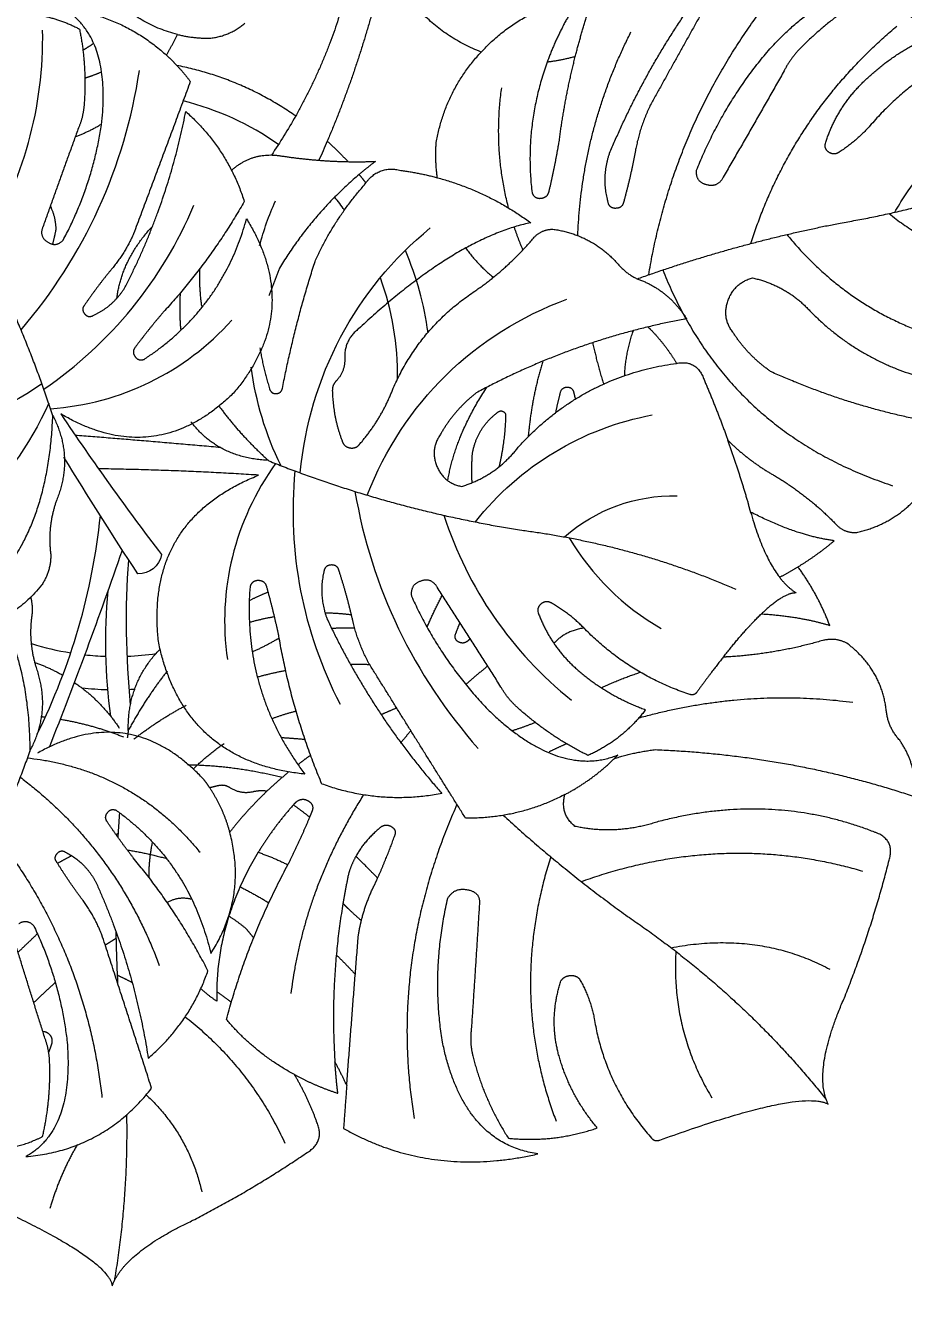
# Model space of a CAD drawing. Header units: inches. Extents: x 17146 to 31738, y -8920 to -2452.
# Drawn here: x 28610.19 to 28618.19, y -5339.92 to -5328.21 of the extents above; entities that cross this region are included whole.
import ezdxf

# ---------------------------------------------------------------- set-up
doc = ezdxf.new("R2010")
doc.units = ezdxf.units.IN
doc.header["$LTSCALE"] = 25
doc.header["$MEASUREMENT"] = 0
doc.header["$PDMODE"] = 3
doc.layers.get('Defpoints').update_dxf_attribs({"color": 251})
for name, color, linetype, lineweight in [('Dim-external', 151, 'Continuous', 9), ('Hatch', 253, 'Continuous', 13), ('plants', 105, 'Continuous', 18)]:
    doc.layers.add(name, color=color, linetype=linetype, lineweight=lineweight)
doc.styles.add('int text 1in-8ft', font='trebuc.ttf', dxfattribs={"height": 7})
doc.dimstyles.new('dim 1in-8ft', dxfattribs={"dimtxt": 7, "dimasz": 2, "dimexe": 6, "dimexo": 6, "dimgap": 1, "dimtad": 1, "dimdec": 0, "dimzin": 0, "dimdsep": 46, "dimlunit": 4, "dimtxsty": 'int text 1in-8ft', "dimblk": 'DOT', "dimcen": 4, "dimdle": 6, "dimclrt": 7, "dimadec": 0, "dimazin": 0, "dimtfac": 1, "dimtdec": 0, "dimtofl": 0, "dimtmove": 0, "dimatfit": 3, "dimfxl": 6, "dimfxlon": 1, "dimtolj": 1, "dimtzin": 0, "dimarcsym": 0})
doc.dimstyles.new('dim 1in-8ft c-c', dxfattribs={"dimtxt": 7, "dimasz": 2, "dimexe": 6, "dimexo": 6, "dimgap": 1, "dimtad": 1, "dimdec": 0, "dimzin": 0, "dimdsep": 46, "dimlunit": 4, "dimtxsty": 'int text 1in-8ft', "dimblk": 'DOT', "dimcen": 4, "dimdle": 6, "dimclrt": 7, "dimadec": 0, "dimazin": 0, "dimtfac": 1, "dimtdec": 0, "dimtofl": 0, "dimtmove": 0, "dimatfit": 3, "dimfxl": 6, "dimfxlon": 1, "dimtolj": 1, "dimtzin": 0, "dimarcsym": 0})

# ---------------------------------------------------------------- blocks, each defined once
blk = doc.blocks.new('Monstera_86')
at = {"layer": 'plants'}
for points, degree in [([(0.73854, 1.358), (0.73013, 1.33524), (0.68339, 1.31327)], 2), ([(0.72874, 1.24091), (0.72766, 1.29832), (0.73717, 1.35482)], 2), ([(0.82054, 1.30327), (0.74178, 1.3393), (0.73854, 1.358)], 2), ([(0.68339, 1.31327), (0.64281, 1.29249), (0.60518, 1.26686)], 2), ([(0.76231, 1.26133), (0.77442, 1.28208), (0.78114, 1.30517)], 2), ([(0.71527, 1.22748), (0.68605, 1.25495), (0.67728, 1.2938)], 2), ([(0.58038, 1.25043), (0.52068, 1.28448), (0.44745, 1.26788)], 2), ([(0.44745, 1.26788), (0.49857, 1.26051), (0.51272, 1.19145)], 2), ([(0.60518, 1.26686), (0.59302, 1.2595), (0.59857, 1.24631)], 2), ([(0.79752, 1.2697), (0.74475, 1.26537), (0.71158, 1.22298)], 2), ([(0.76936, 1.19136), (0.76461, 1.2512), (0.79752, 1.2697)], 2), ([(0.81537, 1.2647), (0.8, 1.26299), (0.78613, 1.25599)], 2), ([(0.3642, 1.25846), (0.26692, 1.22322), (0.249, 1.2339)], 2), ([(0.36973, 1.25714), (0.36765, 1.2595), (0.3642, 1.25846)], 2), ([(0.40896, 1.17518), (0.40157, 1.22131), (0.36973, 1.25714)], 2), ([(0.46767, 1.25713), (0.43689, 1.26032), (0.40686, 1.25015)], 2), ([(0.49203, 1.2007), (0.48457, 1.23075), (0.46767, 1.25713)], 2), ([(0.68868, 1.17406), (0.64401, 1.20918), (0.62048, 1.26062)], 2), ([(0.78613, 1.25599), (0.7802, 1.23032), (0.78139, 1.20397)], 2), ([(0.40686, 1.25015), (0.42603, 1.2273), (0.43353, 1.19917)], 2), ([(0.5782, 1.22114), (0.5793, 1.23578), (0.58038, 1.25043)], 2), ([(0.43876, 1.06467), (0.46808, 1.15787), (0.43503, 1.24554)], 2), ([(0.50285, 1.02886), (0.54997, 1.13528), (0.53206, 1.24365)], 2), ([(0.59857, 1.24631), (0.60464, 1.22922), (0.61397, 1.21362)], 2), ([(0.249, 1.2339), (0.26013, 1.21139), (0.23747, 1.15994)], 2), ([(0.38614, 1.10546), (0.30734, 1.15898), (0.25038, 1.2306)], 2), ([(0.35317, 1.1294), (0.35625, 1.18336), (0.32857, 1.22948)], 2), ([(0.81789, 1.04996), (0.75673, 1.12896), (0.74553, 1.22925)], 2), ([(0.5782, 1.22114), (0.57437, 1.17002), (0.57027, 1.1189)], 2), ([(0.58625, 1.20498), (0.58208, 1.21299), (0.5782, 1.22114)], 2), ([(0.61397, 1.21362), (0.59993, 1.22125), (0.58431, 1.2264)], 2), ([(0.58431, 1.2264), (0.58553, 1.21573), (0.58625, 1.20498)], 2), ([(0.71158, 1.22298), (0.72845, 1.17048), (0.74561, 1.11807)], 2), ([(0.61397, 1.21362), (0.64142, 1.19871), (0.66039, 1.17597)], 2), ([(0.58078, 1.09665), (0.58984, 1.15104), (0.58625, 1.20498)], 2), ([(0.78139, 1.20397), (0.78174, 1.19614), (0.78451, 1.18883)], 2), ([(0.43353, 1.19917), (0.4399, 1.17469), (0.43173, 1.14953)], 2), ([(0.49301, 1.18245), (0.49425, 1.19177), (0.49203, 1.2007)], 2), ([(0.7139, 1.20241), (0.68548, 1.1783), (0.67308, 1.14265)], 2), ([(0.74993, 1.08166), (0.7236, 1.13941), (0.7139, 1.20241)], 2), ([(0.78195, 1.19849), (0.7808, 1.19558), (0.77984, 1.19261)], 2), ([(0.51272, 1.19145), (0.52066, 1.14271), (0.50909, 1.09308)], 2), ([(0.79217, 1.11193), (0.77411, 1.14963), (0.76936, 1.19136)], 2), ([(0.77984, 1.19261), (0.77868, 1.18903), (0.78134, 1.18629)], 2), ([(0.78134, 1.18629), (0.78323, 1.18436), (0.78592, 1.18435)], 2), ([(0.78451, 1.18883), (0.79527, 1.1547), (0.80588, 1.12051)], 2), ([(0.4875, 1.09712), (0.49014, 1.13978), (0.49301, 1.18245)], 2), ([(0.41849, 1.14918), (0.41166, 1.16147), (0.40896, 1.17518)], 2), ([(0.66039, 1.17597), (0.64603, 1.12153), (0.61845, 1.07018)], 2), ([(0.23747, 1.15994), (0.21917, 1.11406), (0.20734, 1.06703)], 2), ([(0.6387, 1.06165), (0.66832, 1.11042), (0.66708, 1.16352)], 2), ([(0.6671, 1.15683), (0.66199, 1.16038), (0.65713, 1.16426)], 2), ([(0.66708, 1.16352), (0.67284, 1.15949), (0.67799, 1.15488)], 2), ([(0.77743, 1.15076), (0.78503, 1.15735), (0.79218, 1.16443)], 2), ([(0.5667, 1.02229), (0.60753, 1.08693), (0.61641, 1.15825)], 2), ([(0.73512, 1.14557), (0.72998, 1.14795), (0.72496, 1.15058)], 2), ([(0.73604, 1.11569), (0.73579, 1.13337), (0.73484, 1.15105)], 2), ([(0.79487, 0.9924), (0.82491, 1.07672), (0.87244, 1.15207)], 2), ([(0.35646, 1.12686), (0.29712, 1.11552), (0.24793, 1.14151)], 2), ([(0.42489, 1.14588), (0.42038, 1.14576), (0.41849, 1.14918)], 2), ([(0.43173, 1.14953), (0.42941, 1.146), (0.42489, 1.14588)], 2), ([(0.58531, 1.13178), (0.5786, 1.13822), (0.57235, 1.1451)], 2), ([(0.67308, 1.14265), (0.69435, 1.10107), (0.72414, 1.06543)], 2), ([(0.80145, 1.01022), (0.7355, 1.06021), (0.70638, 1.13893)], 2), ([(0.67115, 1.13085), (0.64622, 1.09239), (0.65816, 1.04784)], 2), ([(0.73583, 1.03287), (0.68547, 1.0693), (0.67115, 1.13085)], 2), ([(0.73596, 1.12061), (0.73965, 1.12284), (0.74328, 1.12518)], 2), ([(0.80293, 1.12999), (0.7963, 1.12365), (0.78968, 1.1173)], 2), ([(0.57027, 1.1189), (0.56948, 1.11358), (0.56817, 1.1083)], 2), ([(0.64184, 1.12012), (0.64436, 1.11702), (0.64692, 1.11395)], 2), ([(0.74561, 1.11807), (0.75055, 1.10549), (0.75847, 1.09464)], 2), ([(0.56817, 1.1083), (0.56553, 1.09764), (0.56086, 1.08738)], 2), ([(0.57759, 1.09975), (0.57301, 1.10416), (0.56817, 1.1083)], 2), ([(0.64692, 1.11395), (0.65248, 1.10925), (0.65864, 1.10537)], 2), ([(0.80246, 1.11042), (0.79671, 1.10683), (0.79217, 1.11193)], 2), ([(0.47115, 1.03631), (0.43107, 1.07312), (0.38614, 1.10546)], 2), ([(0.58078, 1.09665), (0.57916, 1.09818), (0.57759, 1.09975)], 2), ([(0.49562, 1.0872), (0.48657, 1.0889), (0.4875, 1.09712)], 2), ([(0.50909, 1.09308), (0.50468, 1.0855), (0.49562, 1.0872)], 2), ([(0.57694, 1.07629), (0.57908, 1.08646), (0.58078, 1.09665)], 2), ([(0.65104, 1.08525), (0.64102, 1.0903), (0.63146, 1.09616)], 2), ([(0.68447, 1.09371), (0.69319, 1.09168), (0.70096, 1.09593)], 2), ([(0.75847, 1.09464), (0.76801, 1.08203), (0.77632, 1.06854)], 2), ([(0.41784, 1.08161), (0.32024, 1.04674), (0.22562, 1.07442)], 2), ([(0.56086, 1.08738), (0.55894, 1.08338), (0.55712, 1.07935)], 2), ([(0.7704, 1.06155), (0.75714, 1.06835), (0.74993, 1.08166)], 2), ([(0.55712, 1.07935), (0.55076, 1.06524), (0.54559, 1.05085)], 2), ([(0.55712, 1.07935), (0.56401, 1.07193), (0.57196, 1.06442)], 2), ([(0.57196, 1.06442), (0.57515, 1.07018), (0.57694, 1.07629)], 2), ([(0.71334, 1.07891), (0.71352, 1.06696), (0.71097, 1.05502)], 2), ([(0.20734, 1.06703), (0.20277, 1.05249), (0.21824, 1.04747)], 2), ([(0.55604, 1.04541), (0.56602, 1.05371), (0.57196, 1.06442)], 2), ([(0.61759, 1.06859), (0.61, 1.05326), (0.60346, 1.03764)], 2), ([(0.61845, 1.07018), (0.61802, 1.06938), (0.61759, 1.06859)], 2), ([(0.6387, 1.06165), (0.62828, 1.06521), (0.61845, 1.07018)], 2), ([(0.72834, 1.05995), (0.71502, 1.06217), (0.70198, 1.06571)], 2), ([(0.72414, 1.06543), (0.73338, 1.05355), (0.74181, 1.04104)], 2), ([(0.76626, 1.06395), (0.77112, 1.06651), (0.77591, 1.06921)], 2), ([(0.77622, 1.06249), (0.7737, 1.0595), (0.7704, 1.06155)], 2), ([(0.77632, 1.06854), (0.77875, 1.06547), (0.77622, 1.06249)], 2), ([(0.61464, 1.02921), (0.62833, 1.04457), (0.6387, 1.06165)], 2), ([(0.79655, 0.99708), (0.72491, 1.005), (0.67851, 1.06165)], 2), ([(0.21824, 1.04747), (0.288, 1.02053), (0.36516, 1.04068)], 2), ([(0.36516, 1.04068), (0.39382, 1.05007), (0.42213, 1.04392)], 2), ([(0.54559, 1.05085), (0.54334, 1.04642), (0.54781, 1.0441)], 2), ([(0.54781, 1.0441), (0.55227, 1.04178), (0.55604, 1.04541)], 2), ([(0.63256, 1.01968), (0.64656, 1.03297), (0.65816, 1.04784)], 2), ([(0.65816, 1.04784), (0.66256, 1.03143), (0.67193, 1.0174)], 2), ([(0.73357, 1.03453), (0.7342, 1.04292), (0.73468, 1.05131)], 2), ([(0.73454, 1.04895), (0.73524, 1.04924), (0.73594, 1.04954)], 2), ([(0.42213, 1.04392), (0.43247, 1.03529), (0.42908, 1.0224)], 2), ([(0.429, 1.02211), (0.46091, 1.03879), (0.49692, 1.0383)], 2), ([(0.49692, 1.0383), (0.53011, 0.98548), (0.56299, 0.93248)], 2), ([(0.60346, 1.03764), (0.60271, 1.03584), (0.60197, 1.03403)], 2), ([(0.60346, 1.03764), (0.6089, 1.03343), (0.61464, 1.02921)], 2), ([(0.74181, 1.04104), (0.74422, 1.03784), (0.74185, 1.03461)], 2), ([(0.60197, 1.03403), (0.5998, 1.02947), (0.60413, 1.0268)], 2), ([(0.60413, 1.0268), (0.60846, 1.02414), (0.61292, 1.0273)], 2), ([(0.61292, 1.0273), (0.61379, 1.02825), (0.61464, 1.02921)], 2), ([(0.74185, 1.03461), (0.73949, 1.03138), (0.73583, 1.03287)], 2), ([(0.18976, 1.02363), (0.18809, 1.00246), (0.20011, 0.985)], 2), ([(0.36711, 0.99144), (0.27435, 0.99518), (0.18976, 1.02363)], 2), ([(0.429, 1.02211), (0.41028, 1.01232), (0.39521, 0.99752)], 2), ([(0.42908, 1.0224), (0.42904, 1.02225), (0.429, 1.02211)], 2), ([(0.51309, 1.02143), (0.55504, 1.02949), (0.5952, 1.01494)], 2), ([(0.59146, 0.90243), (0.5607, 0.96748), (0.51309, 1.02143)], 2), ([(0.61765, 1.00654), (0.62539, 1.01287), (0.63256, 1.01968)], 2), ([(0.64199, 1.02006), (0.63732, 1.01897), (0.63256, 1.01968)], 2), ([(0.65841, 1.0172), (0.65077, 1.02209), (0.64199, 1.02006)], 2), ([(0.5952, 1.01494), (0.61564, 0.96604), (0.62462, 0.91381)], 2), ([(0.68708, 1.00168), (0.65419, 1.00227), (0.62223, 1.01037)], 2), ([(0.66545, 1.0158), (0.66166, 1.01506), (0.65841, 1.0172)], 2), ([(0.67193, 1.0174), (0.66872, 1.0165), (0.66545, 1.0158)], 2), ([(0.67193, 1.0174), (0.67377, 1.01465), (0.67578, 1.01203)], 2), ([(0.67578, 1.01203), (0.72596, 0.95809), (0.78971, 0.99382)], 2), ([(0.6029, 0.99528), (0.6073, 0.99841), (0.61155, 1.00169)], 2), ([(0.64429, 0.87995), (0.64982, 0.95114), (0.60688, 1.00818)], 2), ([(0.60688, 1.00818), (0.68931, 0.99963), (0.70677, 0.91862)], 2), ([(0.68323, 1.00485), (0.6736, 0.99509), (0.66198, 0.98716)], 2), ([(0.39521, 0.99752), (0.38144, 0.99305), (0.36711, 0.99144)], 2), ([(0.37386, 0.96412), (0.38953, 0.98478), (0.41316, 0.99543)], 2), ([(0.48173, 0.96394), (0.43321, 1.01122), (0.39281, 0.99512)], 2), ([(0.39281, 0.99512), (0.394, 0.99633), (0.39521, 0.99752)], 2), ([(0.41316, 0.99543), (0.43985, 0.98228), (0.46188, 0.96226)], 2), ([(0.43981, 0.99278), (0.43396, 0.98998), (0.428, 0.98737)], 2), ([(0.79487, 0.9924), (0.77991, 0.96491), (0.79039, 0.93532)], 2), ([(0.81468, 0.90002), (0.79519, 0.93725), (0.79487, 0.9924)], 2), ([(0.20011, 0.985), (0.20786, 0.97654), (0.20919, 0.96545)], 2), ([(0.57256, 0.81486), (0.5614, 0.88054), (0.53246, 0.94087), (0.48823, 0.99068)], 3), ([(0.53436, 0.9785), (0.5379, 0.98264), (0.5413, 0.98685)], 2), ([(0.54078, 0.98717), (0.54104, 0.98701), (0.5413, 0.98685)], 2), ([(0.62282, 0.98313), (0.61478, 0.98364), (0.60675, 0.98433)], 2), ([(0.72373, 0.98425), (0.7069, 0.97107), (0.68797, 0.96106)], 2), ([(0.72753, 0.97824), (0.72789, 0.98079), (0.72823, 0.98334)], 2), ([(0.7815, 0.98973), (0.76381, 0.94521), (0.74719, 0.90029), (0.73162, 0.85498)], 3), ([(0.46489, 0.97834), (0.45699, 0.97591), (0.44936, 0.97278)], 2), ([(0.70088, 0.93766), (0.71521, 0.95566), (0.72753, 0.97824)], 2), ([(0.72753, 0.97824), (0.72825, 0.94586), (0.70582, 0.92267)], 2), ([(0.73064, 0.98294), (0.75172, 0.97458), (0.77405, 0.9708)], 2), ([(0.76434, 0.94555), (0.74593, 0.95817), (0.73368, 0.97676)], 2), ([(0.78983, 0.9807), (0.76659, 0.93386), (0.75201, 0.88356), (0.7466, 0.83155)], 3), ([(0.37843, 0.96972), (0.30532, 0.94934), (0.23222, 0.95903)], 2), ([(0.54403, 0.96299), (0.54935, 0.96516), (0.55458, 0.96753)], 2), ([(0.6291, 0.97012), (0.6211, 0.96713), (0.61282, 0.96501)], 2), ([(0.73956, 0.96864), (0.74345, 0.94018), (0.74405, 0.91145), (0.74135, 0.88285)], 3), ([(0.78438, 0.96931), (0.78574, 0.96915), (0.78709, 0.969)], 2), ([(0.20919, 0.96545), (0.21217, 0.93691), (0.23621, 0.91869)], 2), ([(0.42119, 0.93615), (0.4002, 0.95466), (0.37386, 0.96412)], 2), ([(0.51171, 0.8312), (0.49551, 0.88121), (0.46554, 0.9247), (0.42458, 0.95764)], 3), ([(0.46188, 0.96226), (0.46843, 0.95632), (0.47274, 0.9486)], 2), ([(0.53393, 0.88647), (0.51451, 0.9297), (0.48173, 0.96394)], 2), ([(0.51174, 0.96093), (0.51173, 0.96107), (0.51172, 0.96121)], 2), ([(0.51184, 0.96104), (0.51179, 0.96098), (0.51174, 0.96093)], 2), ([(0.61361, 0.80086), (0.61888, 0.85614), (0.60828, 0.91091), (0.58279, 0.96024)], 3), ([(0.72598, 0.96092), (0.72921, 0.92795), (0.72963, 0.8948), (0.72725, 0.86175)], 3), ([(0.32078, 0.92817), (0.3293, 0.93897), (0.33894, 0.95236)], 2), ([(0.33894, 0.95236), (0.34081, 0.95463), (0.3436, 0.9537)], 2), ([(0.3436, 0.9537), (0.38617, 0.93961), (0.41711, 0.90716)], 2), ([(0.40411, 0.94912), (0.39111, 0.94295), (0.37735, 0.93851)], 2), ([(0.47274, 0.9486), (0.49446, 0.91444), (0.51635, 0.88039)], 2), ([(0.72692, 0.95024), (0.72558, 0.95018), (0.72424, 0.95011), (0.7229, 0.95003)], 3), ([(0.75933, 0.94919), (0.75344, 0.94982), (0.74753, 0.95022), (0.7416, 0.95037)], 3), ([(0.49678, 0.94686), (0.4895, 0.94041), (0.48184, 0.93431)], 2), ([(0.63891, 0.94163), (0.62953, 0.93905), (0.61997, 0.93723)], 2), ([(0.79137, 0.93189), (0.78146, 0.93533), (0.77235, 0.94053)], 2), ([(0.44756, 0.89707), (0.43935, 0.91996), (0.42119, 0.93615)], 2), ([(0.57577, 0.93291), (0.56916, 0.93287), (0.56255, 0.93318)], 2), ([(0.56299, 0.93248), (0.57027, 0.91902), (0.57386, 0.90414)], 2), ([(0.79039, 0.93532), (0.79613, 0.91679), (0.79302, 0.89761)], 2), ([(0.25268, 0.91679), (0.28515, 0.9262), (0.31862, 0.92808)], 2), ([(0.32078, 0.92817), (0.30593, 0.90936), (0.29462, 0.89857)], 2), ([(0.31862, 0.92808), (0.3197, 0.92812), (0.32078, 0.92817)], 2), ([(0.64249, 0.92442), (0.63377, 0.92054), (0.62555, 0.9157)], 2), ([(0.62682, 0.79582), (0.65495, 0.83496), (0.66657, 0.88214), (0.65981, 0.92986)], 3), ([(0.72829, 0.92753), (0.7217, 0.92726), (0.71513, 0.92665), (0.7086, 0.9257)], 3), ([(0.75721, 0.92654), (0.75245, 0.92706), (0.74767, 0.9274), (0.74288, 0.92757)], 3), ([(0.79369, 0.9189), (0.78492, 0.92165), (0.77598, 0.92376), (0.7669, 0.92522)], 3), ([(0.23621, 0.91869), (0.24367, 0.91463), (0.25268, 0.91679)], 2), ([(0.41599, 0.90832), (0.42839, 0.90997), (0.4365, 0.91873)], 2), ([(0.49515, 0.91683), (0.49446, 0.91622), (0.49377, 0.91561)], 2), ([(0.50142, 0.91783), (0.49807, 0.9192), (0.49515, 0.91683)], 2), ([(0.50082, 0.9046), (0.50259, 0.90884), (0.50419, 0.91312)], 2), ([(0.50419, 0.91312), (0.50477, 0.91645), (0.50142, 0.91783)], 2), ([(0.62555, 0.9157), (0.62496, 0.9155), (0.62436, 0.91531)], 2), ([(0.62462, 0.91381), (0.62812, 0.89701), (0.63277, 0.88049)], 2), ([(0.70677, 0.91862), (0.7166, 0.83501), (0.63844, 0.80374)], 2), ([(0.29462, 0.89857), (0.26802, 0.90026), (0.24795, 0.90648)], 2), ([(0.24795, 0.90648), (0.25605, 0.88518), (0.26963, 0.86643)], 2), ([(0.42602, 0.84661), (0.4107, 0.87242), (0.38925, 0.89359), (0.36324, 0.90859)], 3), ([(0.41711, 0.90716), (0.42666, 0.89773), (0.43836, 0.89115)], 2), ([(0.52323, 0.90776), (0.51857, 0.89667), (0.5128, 0.88592)], 2), ([(0.58857, 0.90843), (0.58069, 0.90793), (0.57279, 0.90827)], 2), ([(0.57386, 0.90414), (0.57778, 0.88656), (0.58337, 0.86943)], 2), ([(0.62756, 0.90061), (0.63618, 0.90211), (0.6446, 0.90445)], 2), ([(0.6446, 0.90454), (0.64448, 0.90448), (0.64437, 0.90441), (0.64425, 0.90435)], 3), ([(0.7868, 0.87902), (0.82673, 0.92863), (0.89624, 0.89246)], 2), ([(0.27082, 0.8843), (0.27938, 0.88402), (0.29462, 0.89857)], 2), ([(0.44474, 0.89134), (0.44788, 0.89335), (0.44756, 0.89707)], 2), ([(0.57497, 0.89932), (0.58394, 0.89822), (0.59297, 0.89802)], 2), ([(0.59382, 0.86969), (0.5977, 0.88643), (0.59146, 0.90243)], 2), ([(0.79302, 0.89761), (0.79284, 0.89217), (0.79418, 0.88691)], 2), ([(0.43836, 0.89115), (0.44161, 0.88932), (0.44474, 0.89134)], 2), ([(0.63186, 0.88375), (0.63841, 0.8863), (0.6448, 0.88962)], 2), ([(0.83342, 0.88981), (0.78278, 0.8525), (0.77913, 0.76308)], 2), ([(0.30205, 0.82895), (0.28979, 0.87258), (0.27082, 0.8843)], 2), ([(0.45857, 0.84137), (0.38253, 0.85127), (0.31214, 0.88168)], 2), ([(0.48954, 0.88132), (0.48956, 0.88134), (0.48957, 0.88137)], 2), ([(0.48963, 0.88127), (0.48959, 0.88129), (0.48954, 0.88132)], 2), ([(0.51635, 0.88039), (0.52027, 0.87364), (0.52764, 0.87619)], 2), ([(0.52764, 0.87619), (0.53502, 0.87874), (0.53393, 0.88647)], 2), ([(0.63277, 0.88049), (0.63377, 0.87604), (0.63833, 0.87583)], 2), ([(0.63833, 0.87583), (0.64289, 0.87562), (0.64429, 0.87995)], 2), ([(0.78054, 0.85831), (0.78054, 0.86961), (0.7868, 0.87902)], 2), ([(0.28221, 0.87353), (0.2758, 0.8702), (0.26963, 0.86643)], 2), ([(0.58337, 0.86943), (0.58424, 0.86506), (0.5887, 0.86517)], 2), ([(0.5887, 0.86517), (0.59316, 0.86528), (0.59382, 0.86969)], 2), ([(0.70474, 0.85811), (0.70638, 0.8661), (0.71292, 0.87135), (0.72108, 0.87122)], 3), ([(0.72108, 0.87122), (0.73828, 0.8449), (0.7551, 0.81833), (0.77155, 0.79152)], 3), ([(0.78198, 0.75452), (0.80787, 0.81323), (0.85675, 0.85586), (0.91844, 0.87353)], 3), ([(0.26963, 0.86643), (0.25657, 0.85844), (0.24481, 0.84859)], 2), ([(0.77376, 0.76184), (0.75174, 0.79463), (0.72872, 0.82673), (0.70474, 0.85811)], 3), ([(0.7765, 0.82054), (0.78307, 0.83894), (0.78054, 0.85831)], 2), ([(0.22953, 0.84289), (0.20188, 0.83685), (0.18436, 0.8143)], 2), ([(0.2428, 0.83825), (0.23726, 0.84344), (0.22953, 0.84289)], 2), ([(0.24481, 0.84859), (0.27102, 0.84512), (0.30205, 0.82895)], 2), ([(0.42934, 0.84598), (0.40788, 0.82713), (0.38084, 0.81727), (0.35228, 0.81788)], 3), ([(0.2858, 0.80401), (0.26191, 0.81819), (0.2428, 0.83825)], 2), ([(0.49024, 0.83576), (0.45981, 0.79725), (0.41751, 0.77167), (0.36927, 0.76258)], 3), ([(0.63148, 0.79398), (0.54769, 0.82741), (0.45857, 0.84137)], 2), ([(0.30205, 0.82895), (0.30296, 0.8257), (0.30382, 0.8223)], 2), ([(0.30382, 0.8223), (0.31005, 0.80088), (0.31758, 0.77988)], 2), ([(0.56417, 0.81742), (0.53967, 0.75449), (0.49098, 0.70671), (0.42759, 0.68341)], 3), ([(0.77913, 0.76308), (0.76466, 0.79121), (0.7765, 0.82054)], 2), ([(0.36212, 0.66345), (0.31816, 0.77379), (0.20493, 0.81093)], 2), ([(0.49957, 0.81146), (0.47604, 0.80414), (0.46091, 0.78468)], 2), ([(0.49248, 0.80888), (0.49293, 0.7989), (0.49226, 0.7889)], 2), ([(0.51648, 0.79781), (0.51171, 0.80921), (0.49957, 0.81146)], 2), ([(0.31758, 0.77988), (0.30334, 0.79408), (0.2858, 0.80401)], 2), ([(0.50911, 0.80727), (0.5035, 0.77565), (0.48244, 0.74366)], 2), ([(0.60993, 0.80222), (0.60377, 0.73608), (0.57236, 0.67689), (0.52105, 0.63471)], 3), ([(0.63844, 0.80374), (0.6931, 0.8002), (0.74787, 0.79942)], 2), ([(0.46954, 0.76303), (0.47002, 0.78068), (0.4741, 0.798)], 2), ([(0.51434, 0.77618), (0.52126, 0.78642), (0.51648, 0.79781)], 2), ([(0.55161, 0.79042), (0.55157, 0.7903), (0.55154, 0.79019), (0.5515, 0.79007)], 3), ([(0.62309, 0.79727), (0.6336, 0.77604), (0.64047, 0.75333), (0.64349, 0.72983)], 3), ([(0.66569, 0.75625), (0.65173, 0.77562), (0.63148, 0.79398)], 2), ([(0.63182, 0.79367), (0.66598, 0.79196), (0.68468, 0.76725)], 2), ([(0.78661, 0.74125), (0.84133, 0.77891), (0.90689, 0.79274), (0.97216, 0.78039)], 3), ([(0.46091, 0.78468), (0.41735, 0.73623), (0.35281, 0.7273)], 2), ([(0.49226, 0.7889), (0.48917, 0.77141), (0.47478, 0.76063)], 2), ([(0.56936, 0.78255), (0.55448, 0.76545), (0.54638, 0.74428)], 2), ([(0.57582, 0.78513), (0.57183, 0.78574), (0.56936, 0.78255)], 2), ([(0.58122, 0.78075), (0.57981, 0.78453), (0.57582, 0.78513)], 2), ([(0.76395, 0.7763), (0.71497, 0.78014), (0.66453, 0.78465)], 2), ([(0.13871, 0.77336), (0.21688, 0.76505), (0.28788, 0.73315)], 2), ([(0.33418, 0.73775), (0.32522, 0.75856), (0.31758, 0.77988)], 2), ([(0.44417, 0.72587), (0.4519, 0.75126), (0.45411, 0.77752)], 2), ([(0.48972, 0.74751), (0.50481, 0.75946), (0.51434, 0.77618)], 2), ([(0.58804, 0.74582), (0.58765, 0.76387), (0.58122, 0.78075)], 2), ([(0.65559, 0.74764), (0.70924, 0.8), (0.77376, 0.76184)], 2), ([(0.43528, 0.76124), (0.43381, 0.75377), (0.43184, 0.7464)], 2), ([(0.47134, 0.76015), (0.46951, 0.76099), (0.46954, 0.76303)], 2), ([(0.47478, 0.76063), (0.47317, 0.75932), (0.47134, 0.76015)], 2), ([(0.7807, 0.75831), (0.73263, 0.75483), (0.68897, 0.73351), (0.65667, 0.69773)], 3), ([(0.77913, 0.76308), (0.80716, 0.67733), (0.85357, 0.59997)], 2), ([(0.34587, 0.69676), (0.42178, 0.71085), (0.48972, 0.74751)], 2), ([(0.42313, 0.74673), (0.42248, 0.74941), (0.42182, 0.75208)], 2), ([(0.42726, 0.74354), (0.42403, 0.74366), (0.42313, 0.74673)], 2), ([(0.43184, 0.7464), (0.43049, 0.74342), (0.42726, 0.74354)], 2), ([(0.62609, 0.74794), (0.62295, 0.74757), (0.62219, 0.7445)], 2), ([(0.63068, 0.74549), (0.62924, 0.7483), (0.62609, 0.74794)], 2), ([(0.64665, 0.62851), (0.60791, 0.69132), (0.65559, 0.74764)], 2), ([(0.26002, 0.69303), (0.21344, 0.73887), (0.1471, 0.74284)], 2), ([(0.35281, 0.7273), (0.33903, 0.72458), (0.33418, 0.73775)], 2), ([(0.41003, 0.7132), (0.407, 0.7277), (0.40244, 0.74173)], 2), ([(0.54638, 0.74428), (0.52826, 0.70288), (0.49058, 0.67793)], 2), ([(0.54348, 0.73805), (0.54311, 0.71441), (0.54704, 0.69106), (0.55515, 0.66886)], 3), ([(0.57957, 0.72408), (0.57924, 0.73294), (0.58538, 0.73932)], 2), ([(0.58538, 0.73932), (0.58805, 0.74202), (0.58804, 0.74582)], 2), ([(0.62219, 0.7445), (0.61367, 0.70036), (0.59985, 0.65759)], 2), ([(0.63765, 0.71674), (0.63511, 0.73134), (0.63068, 0.74549)], 2), ([(0.78529, 0.74495), (0.73949, 0.71356), (0.70424, 0.67033), (0.68271, 0.61914)], 3), ([(0.28788, 0.73315), (0.30381, 0.72218), (0.31426, 0.70593)], 2), ([(0.3882, 0.73596), (0.38756, 0.72097), (0.3828, 0.70659)], 2), ([(0.37076, 0.70382), (0.36031, 0.71445), (0.35267, 0.72727)], 2), ([(0.57018, 0.70375), (0.58007, 0.71152), (0.57957, 0.72408)], 2), ([(0.7168, 0.72457), (0.66357, 0.6898), (0.64665, 0.62851)], 2), ([(0.72296, 0.7226), (0.72063, 0.72593), (0.7168, 0.72457)], 2), ([(0.72269, 0.71615), (0.72528, 0.71927), (0.72296, 0.7226)], 2), ([(0.27726, 0.63921), (0.22336, 0.70496), (0.13814, 0.7177)], 2), ([(0.7036, 0.69229), (0.71356, 0.70389), (0.72269, 0.71615)], 2), ([(0.31426, 0.70593), (0.32176, 0.69606), (0.31737, 0.68409)], 2), ([(0.37241, 0.70245), (0.37147, 0.703), (0.37076, 0.70382)], 2), ([(0.3828, 0.70659), (0.3825, 0.70569), (0.38198, 0.70488)], 2), ([(0.45243, 0.63114), (0.50411, 0.64211), (0.57018, 0.70375)], 2), ([(0.52262, 0.70632), (0.52522, 0.68695), (0.53042, 0.66809), (0.53812, 0.65013)], 3), ([(0.69208, 0.67924), (0.69282, 0.6919), (0.69173, 0.70453)], 2), ([(0.80086, 0.70446), (0.7576, 0.6538), (0.72984, 0.59293), (0.71994, 0.52705)], 3), ([(0.37473, 0.67136), (0.35647, 0.67971), (0.34587, 0.69676)], 2), ([(0.75147, 0.69453), (0.73755, 0.68817), (0.72965, 0.67508)], 2), ([(0.75744, 0.69337), (0.75494, 0.69646), (0.75147, 0.69453)], 2), ([(0.30066, 0.66886), (0.2763, 0.67444), (0.26002, 0.69303)], 2), ([(0.64823, 0.6166), (0.67163, 0.65758), (0.7036, 0.69229)], 2), ([(0.67708, 0.68837), (0.67724, 0.68792), (0.67739, 0.68748)], 2), ([(0.67739, 0.68748), (0.67908, 0.675), (0.67856, 0.66241)], 2), ([(0.738, 0.66173), (0.74828, 0.67405), (0.75733, 0.68729)], 2), ([(0.75733, 0.68729), (0.75994, 0.69029), (0.75744, 0.69337)], 2), ([(0.31737, 0.68409), (0.31298, 0.67212), (0.30066, 0.66886)], 2), ([(0.49058, 0.67793), (0.46786, 0.66222), (0.45004, 0.64111)], 2), ([(0.62413, 0.66218), (0.62764, 0.67175), (0.63151, 0.68118)], 2), ([(0.73536, 0.68276), (0.7318, 0.65572), (0.711, 0.63363)], 2), ([(0.37951, 0.66949), (0.31149, 0.64512), (0.24089, 0.63139)], 2), ([(0.39206, 0.66013), (0.38494, 0.66813), (0.37473, 0.67136)], 2), ([(0.49679, 0.64853), (0.48868, 0.65973), (0.47797, 0.66848)], 2), ([(0.72965, 0.67508), (0.70046, 0.61803), (0.68825, 0.55513)], 2), ([(0.37175, 0.66675), (0.35248, 0.5515), (0.27532, 0.46169)], 2), ([(0.43729, 0.63556), (0.41007, 0.63938), (0.39206, 0.66013)], 2), ([(0.56973, 0.59815), (0.60218, 0.6257), (0.62413, 0.66218)], 2), ([(0.72391, 0.63867), (0.72945, 0.65112), (0.738, 0.66173)], 2), ([(0.20733, 0.62482), (0.16928, 0.65663), (0.11875, 0.65362)], 2), ([(0.45772, 0.64971), (0.461, 0.64202), (0.46365, 0.63408)], 2), ([(0.59985, 0.65759), (0.58704, 0.62898), (0.56628, 0.6055)], 2), ([(0.3019, 0.64537), (0.27373, 0.55698), (0.20213, 0.49674)], 2), ([(0.45004, 0.64111), (0.44485, 0.63561), (0.43729, 0.63556)], 2), ([(0.63779, 0.64672), (0.63496, 0.6363), (0.63135, 0.62613), (0.62698, 0.61625)], 3), ([(0.77216, 0.64316), (0.75221, 0.60596), (0.74586, 0.56423)], 2), ([(0.78283, 0.6443), (0.77702, 0.64812), (0.77216, 0.64316)], 2), ([(0.77913, 0.64564), (0.77782, 0.64067), (0.7769, 0.63562)], 2), ([(0.786, 0.63406), (0.78863, 0.64049), (0.78283, 0.6443)], 2), ([(0.82732, 0.64728), (0.79931, 0.6028), (0.78514, 0.55192), (0.7861, 0.49936)], 3), ([(0.42019, 0.64011), (0.41738, 0.56695), (0.38385, 0.50071)], 2), ([(0.68514, 0.53456), (0.70437, 0.58667), (0.72391, 0.63867)], 2), ([(0.76157, 0.56623), (0.77387, 0.60011), (0.786, 0.63406)], 2), ([(0.7769, 0.63562), (0.7771, 0.62718), (0.78082, 0.61958)], 2), ([(0.24089, 0.63139), (0.15358, 0.61671), (0.0728, 0.57879)], 2), ([(0.20352, 0.62396), (0.17688, 0.57804), (0.13156, 0.55022)], 2), ([(0.51619, 0.60036), (0.48142, 0.60977), (0.45243, 0.63114)], 2), ([(0.38054, 0.58046), (0.38379, 0.59866), (0.38877, 0.61653)], 2), ([(0.38877, 0.61653), (0.38948, 0.62105), (0.39404, 0.62129)], 2), ([(0.39404, 0.62129), (0.3986, 0.62153), (0.39946, 0.61709)], 2), ([(0.39946, 0.61709), (0.40414, 0.60037), (0.39844, 0.58359)], 2), ([(0.45148, 0.61066), (0.44986, 0.61496), (0.44521, 0.61439)], 2), ([(0.46751, 0.62108), (0.47807, 0.58075), (0.47224, 0.53888)], 2), ([(0.57973, 0.62243), (0.58188, 0.61944), (0.58412, 0.61651), (0.58644, 0.61365)], 3), ([(0.68825, 0.55513), (0.65978, 0.58036), (0.64823, 0.6166)], 2), ([(0.32075, 0.60006), (0.32447, 0.60723), (0.33211, 0.60522)], 2), ([(0.43973, 0.6092), (0.43568, 0.59202), (0.43282, 0.57464)], 2), ([(0.44521, 0.61439), (0.44056, 0.61381), (0.43973, 0.6092)], 2), ([(0.44114, 0.52133), (0.45697, 0.56515), (0.45148, 0.61066)], 2), ([(0.27909, 0.52719), (0.29983, 0.56367), (0.32075, 0.60006)], 2), ([(0.33211, 0.60522), (0.33976, 0.60321), (0.33898, 0.59527)], 2), ([(0.54115, 0.59535), (0.5285, 0.59702), (0.51619, 0.60036)], 2), ([(0.51619, 0.60036), (0.51789, 0.58841), (0.51697, 0.57628)], 2), ([(0.56517, 0.60389), (0.55599, 0.59164), (0.54115, 0.59535)], 2), ([(0.55856, 0.58919), (0.56427, 0.59352), (0.56973, 0.59815)], 2), ([(0.56628, 0.6055), (0.56576, 0.60467), (0.56517, 0.60389)], 2), ([(0.56973, 0.59815), (0.5674, 0.60098), (0.56517, 0.60389)], 2), ([(0.33898, 0.59527), (0.32097, 0.54973), (0.28893, 0.51229)], 2), ([(0.57734, 0.58938), (0.56795, 0.58955), (0.55856, 0.58919)], 2), ([(0.62327, 0.5854), (0.60044, 0.58896), (0.57734, 0.58938)], 2), ([(0.59149, 0.57531), (0.58409, 0.58202), (0.57734, 0.58938)], 2), ([(0.59149, 0.57531), (0.59335, 0.57971), (0.59526, 0.58408), (0.59721, 0.58843)], 3), ([(0.65702, 0.59533), (0.6425, 0.58234), (0.62327, 0.5854)], 2), ([(0.22047, 0.56494), (0.22983, 0.57529), (0.24151, 0.58291)], 2), ([(0.24151, 0.58291), (0.24475, 0.58503), (0.24804, 0.58323)], 2), ([(0.24804, 0.58323), (0.25133, 0.58143), (0.25116, 0.57762)], 2), ([(0.39844, 0.58359), (0.36978, 0.51496), (0.32343, 0.45628)], 2), ([(0.37063, 0.55076), (0.3775, 0.56504), (0.38054, 0.58046)], 2), ([(0.6131, 0.55812), (0.61825, 0.56727), (0.62379, 0.57621), (0.62971, 0.58489)], 3), ([(0.25116, 0.57762), (0.24375, 0.55367), (0.22588, 0.53576)], 2), ([(0.43282, 0.57464), (0.42909, 0.54581), (0.42192, 0.5175)], 2), ([(0.51697, 0.57628), (0.51092, 0.54103), (0.48629, 0.51444)], 2), ([(0.55119, 0.4481), (0.56531, 0.51361), (0.59149, 0.57531)], 2), ([(0.62489, 0.57763), (0.6446, 0.56369), (0.6666, 0.55363), (0.69005, 0.54785)], 3), ([(0.76375, 0.57225), (0.75453, 0.56894), (0.74578, 0.56355)], 2), ([(0.14734, 0.51174), (0.19024, 0.52946), (0.22047, 0.56494)], 2), ([(0.74586, 0.56423), (0.73886, 0.50432), (0.77216, 0.48456)], 2), ([(0.75782, 0.55114), (0.75846, 0.55899), (0.76157, 0.56623)], 2), ([(0.57123, 0.44038), (0.58202, 0.50285), (0.6131, 0.55812)], 2), ([(0.6131, 0.55812), (0.65011, 0.53236), (0.69434, 0.5236)], 2), ([(0.30762, 0.43784), (0.33929, 0.49421), (0.37063, 0.55076)], 2), ([(0.76089, 0.49874), (0.75567, 0.52473), (0.75782, 0.55114)], 2), ([(0.22588, 0.53576), (0.20522, 0.51526), (0.17871, 0.50354)], 2), ([(0.26857, 0.51242), (0.27501, 0.51899), (0.27909, 0.52719)], 2), ([(0.69434, 0.5236), (0.68943, 0.52882), (0.68514, 0.53456)], 2), ([(0.74627, 0.5283), (0.75168, 0.53057), (0.75723, 0.53238)], 2), ([(0.41871, 0.47722), (0.4327, 0.49795), (0.44114, 0.52133)], 2), ([(0.42192, 0.5175), (0.43137, 0.52021), (0.44114, 0.52133)], 2), ([(0.69434, 0.5236), (0.69778, 0.51995), (0.7015, 0.51658)], 2), ([(0.28893, 0.51229), (0.24136, 0.46034), (0.19939, 0.47351)], 2), ([(0.22019, 0.4748), (0.24691, 0.49031), (0.26857, 0.51242)], 2), ([(0.42192, 0.5175), (0.41574, 0.49312), (0.40706, 0.46942)], 2), ([(0.48629, 0.51444), (0.4585, 0.48445), (0.41871, 0.47722)], 2), ([(0.48629, 0.51444), (0.53343, 0.49564), (0.55119, 0.4481)], 2), ([(0.7015, 0.51658), (0.69747, 0.50978), (0.69393, 0.5024)], 2), ([(0.77216, 0.48456), (0.73169, 0.48922), (0.7015, 0.51658)], 2), ([(0.75177, 0.50894), (0.75514, 0.51117), (0.75856, 0.51325)], 2), ([(0.17871, 0.50354), (0.19559, 0.48377), (0.22019, 0.4748)], 2), ([(0.67112, 0.50489), (0.65798, 0.50333), (0.64791, 0.49475)], 2), ([(0.69393, 0.5024), (0.68281, 0.50522), (0.67112, 0.50489)], 2), ([(0.69393, 0.5024), (0.74997, 0.48822), (0.7662, 0.41754)], 2), ([(0.80432, 0.48803), (0.78124, 0.48786), (0.76089, 0.49874)], 2)]:
    blk.add_open_spline(points, degree=degree, dxfattribs=at)
blk = doc.blocks.new('_Dot')
at = {"color": 0, "linetype": 'ByBlock', "lineweight": -2}
blk.add_line((-0.5, 0), (-1, 0), dxfattribs=at)
at = {"color": 0, "linetype": 'ByBlock', "const_width": 0.5}
blk.add_lwpolyline([(-0.25, 0, 1), (0.25, 0, 1)], format="xyb", close=True, dxfattribs=at)
blk = doc.blocks.new('*D315')
at = {"layer": 'Defpoints', "color": 0, "transparency": 16777216}
for p in [(28626.908, -5178.48), (28593.294, -5342.194), (28810.721, -5342.194)]:
    blk.add_point(p, dxfattribs=at)
at = {"layer": 'Dim-external', "color": 0, "lineweight": -2, "transparency": 16777216}
for p, q in [((28804.721, -5178.48), (28816.721, -5178.48)), ((28810.721, -5180.48), (28810.721, -5340.194)), ((28804.721, -5342.194), (28816.721, -5342.194))]:
    blk.add_line(p, q, dxfattribs=at)
at = {"layer": 'Dim-external', "color": 0, "lineweight": -2, "transparency": 16777216, "xscale": 2, "yscale": 2, "zscale": 2}
for p, rotation in [((28810.721, -5178.48), 90), ((28810.721, -5342.194), 270)]:
    blk.add_blockref('_Dot', p, dxfattribs=dict(at, rotation=rotation))
at = {"layer": 'Dim-external', "color": 7, "transparency": 16777216, "insert": (28806.16, -5260.337), "char_height": 7, "attachment_point": 5, "rotation": 90, "style": 'int text 1in-8ft'}
blk.add_mtext('\\A1;13\'-8"c/c', dxfattribs=at)
blk = doc.blocks.new('*D335')
at = {"layer": 'Defpoints', "color": 0, "transparency": 16777216}
for p in [(28016.294, -5303.217), (28663.294, -5355.405), (28657.311, -5429.581)]:
    blk.add_point(p, dxfattribs=at)
at = {"layer": 'Dim-external', "color": 0, "lineweight": -2, "transparency": 16777216}
for p, q in [((28010.793, -5371.413), (28009.828, -5383.374)), ((28012.304, -5377.554), (28655.317, -5429.42)), ((28657.793, -5423.601), (28656.828, -5435.562))]:
    blk.add_line(p, q, dxfattribs=at)
at = {"layer": 'Dim-external', "color": 0, "lineweight": -2, "transparency": 16777216, "xscale": 2, "yscale": 2, "zscale": 2}
for p, rotation in [((28010.311, -5377.394), 175.3884517382375), ((28657.311, -5429.581), 355.3884517382375)]:
    blk.add_blockref('_Dot', p, dxfattribs=dict(at, rotation=rotation))
at = {"layer": 'Dim-external', "color": 7, "transparency": 16777216, "insert": (28334.176, -5398.955), "char_height": 7, "attachment_point": 5, "rotation": 355.3885, "style": 'int text 1in-8ft'}
blk.add_mtext('\\A1;54\'-1"', dxfattribs=at)
blk = doc.blocks.new('*D376')
at = {"layer": 'Defpoints', "color": 0, "transparency": 16777216}
for p in [(28595.294, -5225.48), (28663.294, -5341.359), (28785.294, -5341.359)]:
    blk.add_point(p, dxfattribs=at)
at = {"layer": 'Dim-external', "color": 0, "lineweight": -2, "transparency": 16777216}
for p, q in [((28779.294, -5225.48), (28791.294, -5225.48)), ((28785.294, -5227.48), (28785.294, -5339.359)), ((28779.294, -5341.359), (28791.294, -5341.359))]:
    blk.add_line(p, q, dxfattribs=at)
at = {"layer": 'Dim-external', "color": 0, "lineweight": -2, "transparency": 16777216, "xscale": 2, "yscale": 2, "zscale": 2}
for p, rotation in [((28785.294, -5225.48), 90), ((28785.294, -5341.359), 270)]:
    blk.add_blockref('_Dot', p, dxfattribs=dict(at, rotation=rotation))
at = {"layer": 'Dim-external', "color": 7, "transparency": 16777216, "insert": (28780.721, -5283.419), "char_height": 7, "attachment_point": 5, "rotation": 90, "style": 'int text 1in-8ft'}
blk.add_mtext('\\A1;9\'-8"', dxfattribs=at)

msp = doc.modelspace()

# ---------------------------------------------------------------- hatches: boundary and pattern name
at = {"layer": 'Hatch'}
h = msp.add_hatch(dxfattribs=at)
h.set_pattern_fill('ANGLE', color=256, scale=50)
h.set_pattern_definition([(0, (20895.354, -5239.595), (0, 13.75), [10, -3.75]), (90, (20895.354, -5239.595), (-13.75, 8e-16), [10, -3.75])])
edge = h.paths.add_edge_path()
edge.add_line((28308.294, -5233.48), (28308.294, -5290.85))
edge.add_line((28308.294, -5290.85), (28256.294, -5290.85))
edge.add_line((28256.294, -5290.85), (28256.294, -5305.688))
edge.add_line((28256.294, -5305.688), (28245.294, -5305.688))
edge.add_line((28245.294, -5305.688), (28245.294, -5316.672))
edge.add_line((28245.294, -5316.672), (28088.294, -5304.008))
edge.add_line((28088.294, -5304.008), (28088.294, -5185.48))
edge.add_line((28088.294, -5185.48), (28187.294, -5185.48))
edge.add_line((28187.294, -5185.48), (28600.294, -5185.48))
edge.add_line((28600.294, -5185.48), (28600.294, -5035.48))
edge.add_line((28600.294, -5035.48), (28600.294, -5026.48))
edge.add_line((28600.294, -5026.48), (28649.294, -5026.48))
edge.add_line((28649.294, -5026.48), (28649.294, -5035.48))
edge.add_line((28649.294, -5035.48), (28654.294, -5035.48))
edge.add_line((28654.294, -5035.48), (28654.294, -5197.48))
edge.add_arc((28624.294, -5197.48), 30, -90, 0, ccw=False)
edge.add_line((28624.294, -5227.48), (28595.294, -5227.48))
edge.add_line((28595.294, -5227.48), (28595.294, -5256.676))
edge.add_line((28595.294, -5256.676), (28544.294, -5256.676))
edge.add_line((28544.294, -5256.676), (28544.294, -5293.637))
edge.add_line((28544.294, -5293.637), (28479.923, -5288.445))
edge.add_line((28479.923, -5288.445), (28476.144, -5335.293))
edge.add_line((28476.144, -5335.293), (28427.294, -5331.353))
edge.add_line((28427.294, -5331.353), (28427.294, -5233.48))
edge.add_line((28427.294, -5233.48), (28308.294, -5233.48))

# ---------------------------------------------------------------- block references
at = {"layer": 'plants', "xscale": 13.3390505456649, "yscale": 13.3390505456649, "zscale": 13.3390505456649, "rotation": 180}
msp.add_blockref('Monstera_86', (28620.828, -5321.586), dxfattribs=at)

# ---------------------------------------------------------------- dimensions: what is measured, and where the dimension line sits
at = {"layer": 'Dim-external'}
for base, p1, p2, dimstyle, override, picture, middle in [((28810.721, -5342.194), (28626.908, -5178.48), (28593.294, -5342.194), 'dim 1in-8ft c-c', {"dimpost": 'c/c'}, '*D315', (28806.16, -5260.337)), ((28785.294, -5341.359), (28595.294, -5225.48), (28663.294, -5341.359), 'dim 1in-8ft', {"dimtmove": 1}, '*D376', (28780.721, -5283.419))]:
    dim = msp.add_linear_dim(base=base, p1=p1, p2=p2, angle=90, dimstyle=dimstyle, override=override, dxfattribs=at)
    dim.commit()
    dim.dimension.update_dxf_attribs({"geometry": picture, "text_midpoint": middle})
dim = msp.add_aligned_dim(p1=(28016.294, -5303.217), p2=(28663.294, -5355.405), distance=-74.417, dimstyle='dim 1in-8ft', dxfattribs=at)
dim.commit()
dim.dimension.update_dxf_attribs({"geometry": '*D335', "text_midpoint": (28334.176, -5398.955)})

doc.saveas('drawing.dxf')
